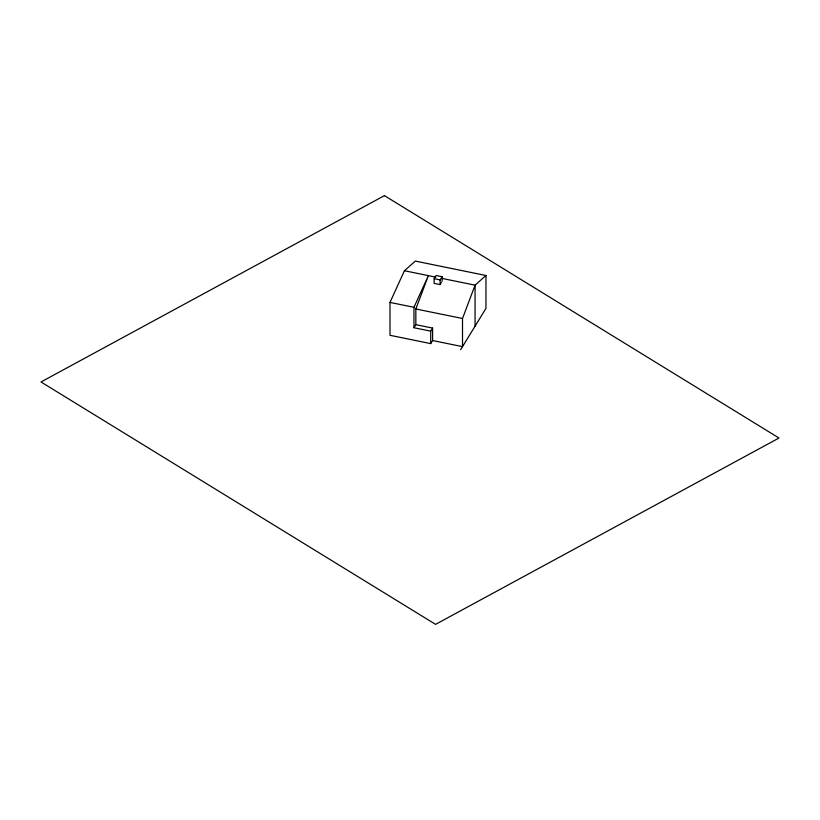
<?xml version="1.0" encoding="UTF-8"?>
<svg xmlns="http://www.w3.org/2000/svg" width="820" height="820" viewBox="0 0 820 820"><rect width="100%" height="100%" fill="white"/><g stroke="black" fill="none" stroke-linecap="round" stroke-linejoin="round"><path stroke-width="1.23" d="M415.842 324.659L415.842 308.976L428.388 275.633L413.957 307.305L413.957 327.733L430.705 331.157L432.591 328.082L415.842 324.659L413.957 327.733M432.591 340.536L462.511 346.645L462.511 318.508L475.067 285.165L485.963 275.51L415.33 261.078L404.434 270.733L390.002 302.416L390.002 335.298L430.705 343.611L432.591 340.536L432.591 328.082M441.416 282.48L440.114 284.612L434.149 283.392L434.149 278.687L436.107 275.489L442.072 276.699L442.072 281.414M440.114 284.612L440.114 279.897L442.072 276.699M460.625 349.72L485.963 308.392L485.963 275.51M404.434 270.733L435.758 277.139M441.898 278.39L475.067 285.165L475.067 326.165M434.149 278.687L440.114 279.897M390.002 302.416L413.957 307.305M415.842 308.976L462.511 318.508M430.705 331.157L430.705 343.611M384.436 195.631L41 381.966L435.574 624.368L779 438.023L384.436 195.631"/></g></svg>
